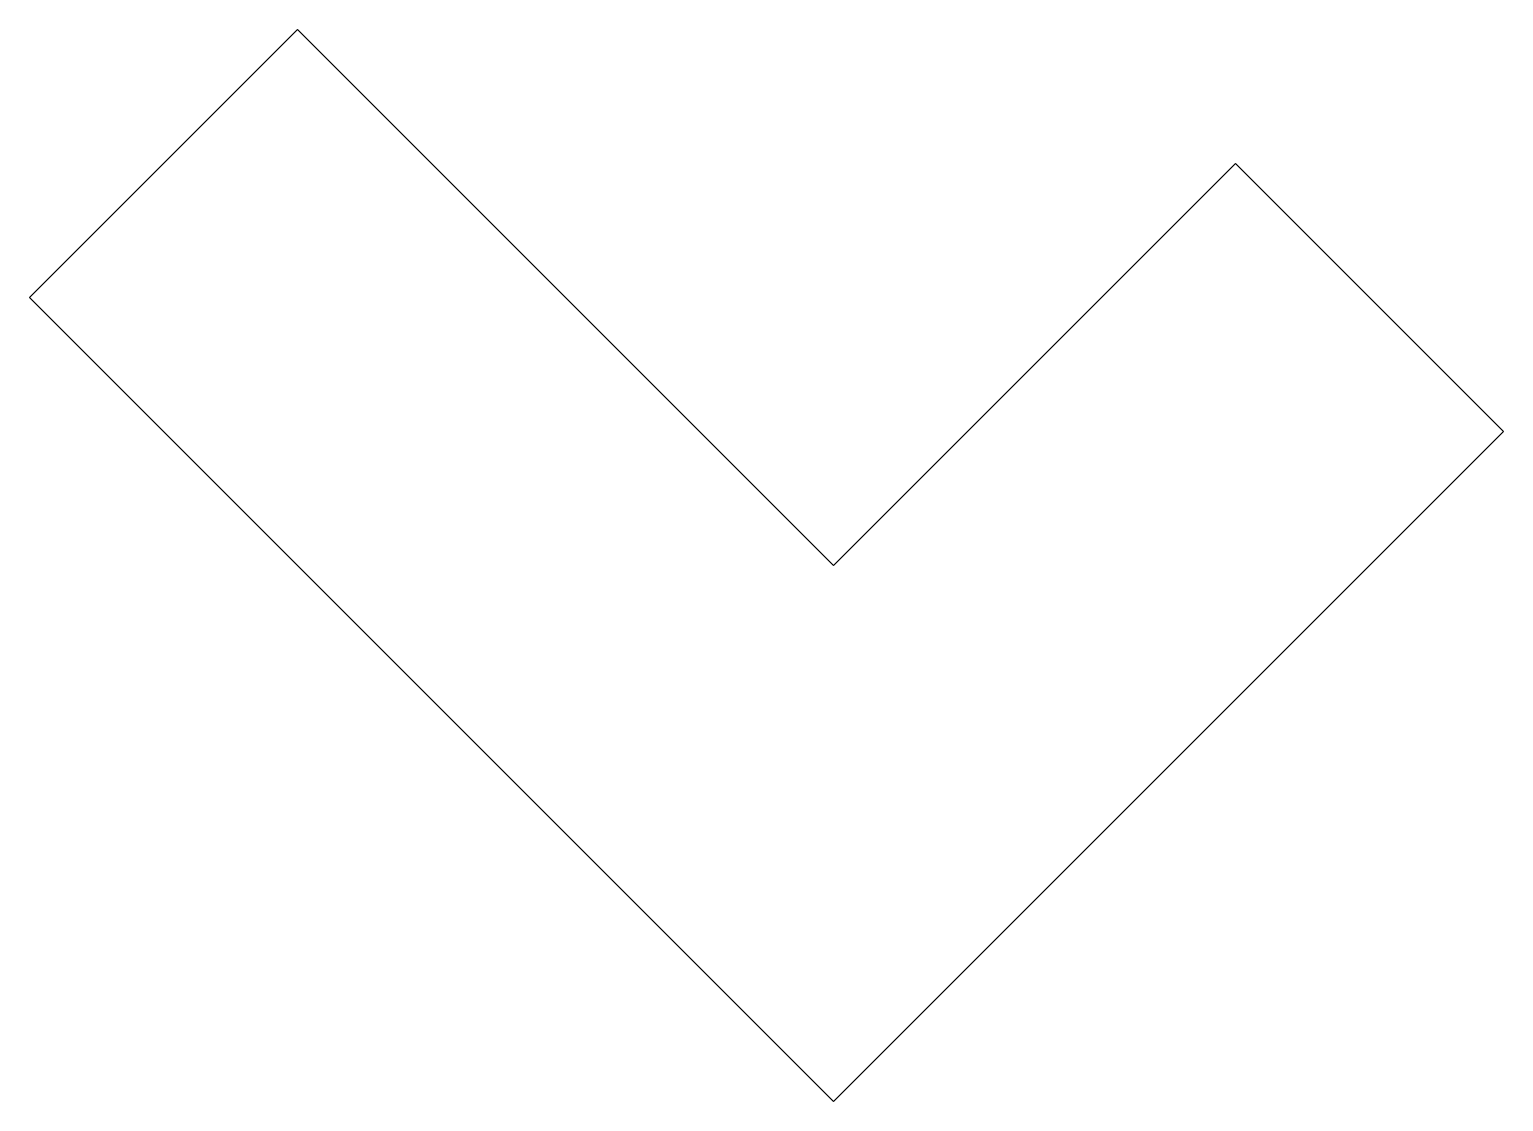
# Model space of a CAD drawing. Extents: x 16.7 to 32.2, y -8.7 to 2.6.
import ezdxf

# ---------------------------------------------------------------- set-up
doc = ezdxf.new("R2010")
doc.units = 0

msp = doc.modelspace()

# ---------------------------------------------------------------- linework, layer by layer
msp.add_lwpolyline([(25.138, -8.738), (32.209, -1.667), (29.381, 1.162), (25.138, -3.081), (19.481, 2.576), (16.653, -0.252)], close=True)

doc.saveas('drawing.dxf')
